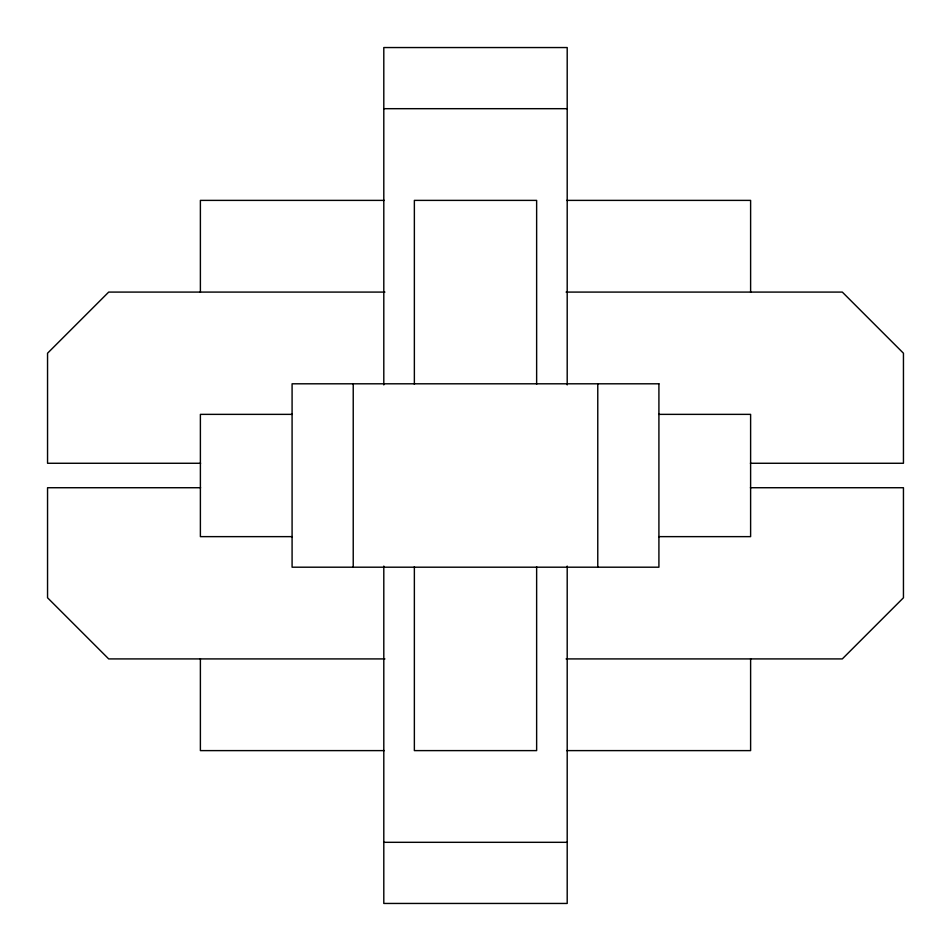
<?xml version="1.0" encoding="UTF-8"?>
<svg xmlns="http://www.w3.org/2000/svg" width="951" height="951" viewBox="0 0 951 951"><rect width="100%" height="100%" fill="white"/><g stroke="black" fill="none" stroke-linecap="round" stroke-linejoin="round"><path stroke-width="1.43" d="M383.8 108.687L567.2 108.687M384.287 200.388L200.388 200.388L200.388 292.337M566.713 200.388L750.612 200.388L750.612 292.337M384.905 292.088L108.687 292.088L47.55 353.225L47.55 463.268L200.602 463.268M566.095 292.088L842.313 292.088L903.45 353.225L903.45 463.268L750.398 463.268M292.337 414.363L200.388 414.363L200.388 536.637L292.337 536.637M658.663 414.363L750.612 414.363L750.612 536.637L658.663 536.637M200.602 487.732L47.55 487.732L47.55 597.775L108.687 658.912L384.905 658.912M750.398 487.732L903.45 487.732L903.45 597.775L842.313 658.912L566.095 658.912M384.287 750.612L200.388 750.612L200.388 658.663M566.713 750.612L750.612 750.612L750.612 658.663M383.8 842.313L567.2 842.313M597.775 383.8L597.775 567.2M567.2 384.905L567.2 47.55L383.8 47.55L383.8 384.905M567.2 566.095L567.2 903.45L383.8 903.45L383.8 566.095M536.637 384.287L536.637 200.388L414.363 200.388L414.363 384.287M536.637 566.713L536.637 750.612L414.363 750.612L414.363 566.713M353.225 383.8L353.225 567.2M658.912 383.8L292.088 383.8L292.088 567.2L658.912 567.2L658.912 383.8"/></g></svg>
